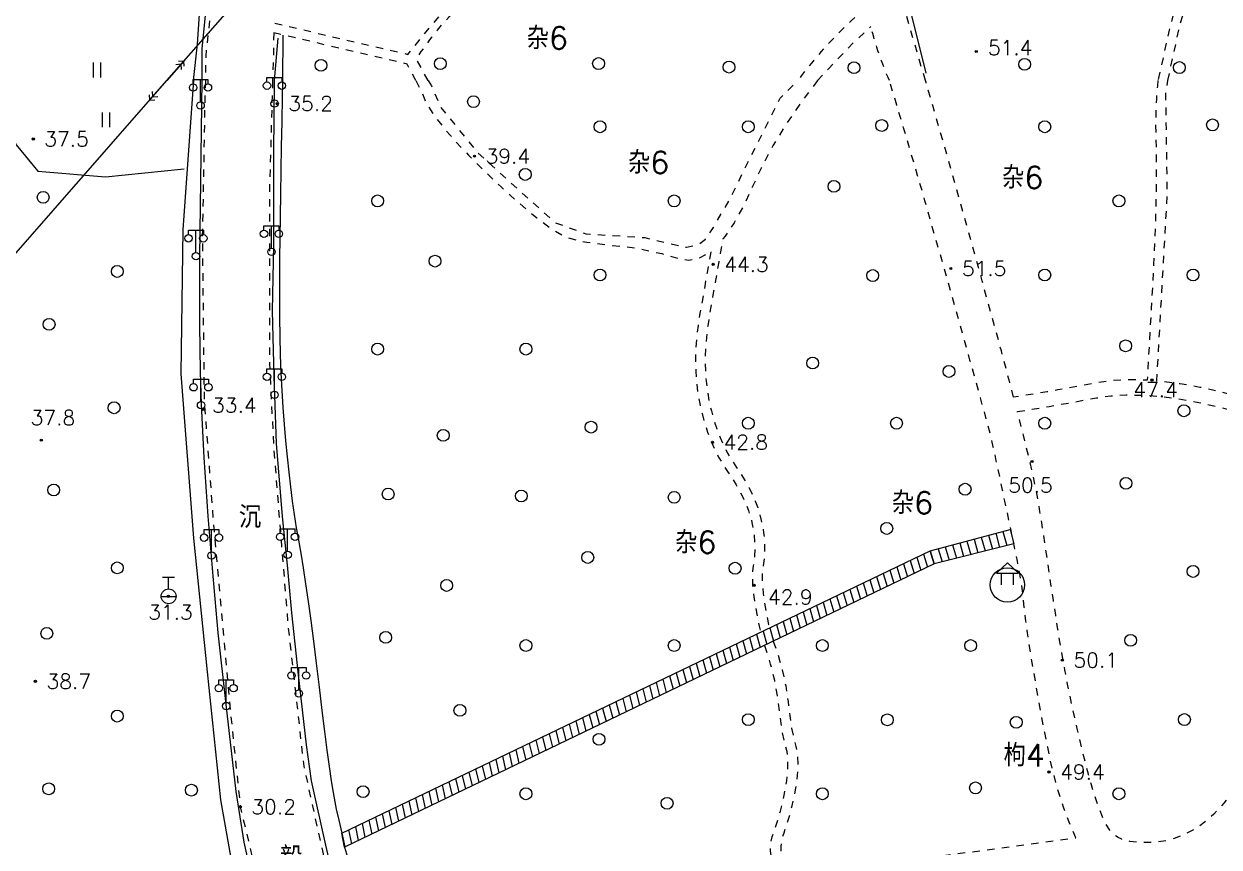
# Model space of a CAD drawing. Extents: x 115374 to 116875, y 149866 to 152432.
# Drawn here: x 115783 to 115944.2, y 151396.6 to 151507.7 of the extents above; entities that cross this region are included whole.
import ezdxf
from ezdxf.enums import TextEntityAlignment as Align

# ---------------------------------------------------------------- set-up
doc = ezdxf.new("R2010")
doc.units = 0
doc.header["$MEASUREMENT"] = 0
doc.header["$PDMODE"] = 32
doc.header["$PDSIZE"] = 0.3
doc.linetypes.add('X6', pattern=[2, 1, -1])
doc.layers.get('0').update_dxf_attribs({"linetype": 'CONTINUOUS'})
for name, color, linetype in [('BOUND', 7, 'CONTINUOUS'), ('DLDW', 14, 'CONTINUOUS'), ('DLSS', 5, 'CONTINUOUS'), ('GCD', 1, 'CONTINUOUS'), ('GXYZ', 2, 'CONTINUOUS'), ('YZH', 2, 'CONTINUOUS'), ('ZBTZ', 5, 'CONTINUOUS')]:
    doc.layers.add(name, color=color, linetype=linetype)
doc.styles.add('HZ', font='rs.shx', dxfattribs={"bigfont": 'hztxt.shx'})
doc.linetypes.add('X4', pattern='A,0,-1e-09,[149,symbolx.shx,S=0.15,R=0,X=0,Y=0],-1.6', length=1.6)
doc.linetypes.add('X49', pattern='A,0,[5,symbolt.shx,S=1,R=0,X=0,Y=0],-10', length=10)

# ---------------------------------------------------------------- blocks, each defined once
blk = doc.blocks.new('Ggjt')
for p, q in [((3.5, 0), (0, 0)), ((2.92, 0), (2.42, 0.5)), ((2.42, -0.5), (2.92, 0)), ((3.5, 0), (3, 0.5)), ((3, -0.5), (3.5, 0))]:
    blk.add_line(p, q)
blk = doc.blocks.new('GC122')
blk.add_circle((0, 0), 0.8)
blk = doc.blocks.new('GC121')
for p, q in [((-0.5, -0.64), (-0.5, 1.36)), ((-0.5, -0.64), (-0.5, 0.86)), ((0.5, -0.64), (0.5, 1.36))]:
    blk.add_line(p, q)
blk = doc.blocks.new('GC097')
for p, q in [((-1, 2.92), (-1, 3.52)), ((-1, 3.52), (1, 3.52)), ((0, 0.52), (0, 3.52)), ((1, 3.52), (1, 2.92))]:
    blk.add_line(p, q)
for centre in [(-1, 2.42), (1, 2.42), (0.01, 0)]:
    blk.add_circle(centre, 0.5)
blk = doc.blocks.new('GC100')
for p, q in [((0.01, 3), (-1.49, 1.6)), ((1.51, 1.6), (0.01, 3)), ((-1.49, 1.6), (1.51, 1.6)), ((-0.79, 0), (-0.79, 1.6)), ((0.81, 0), (0.81, 1.6))]:
    blk.add_line(p, q)
blk = doc.blocks.new('GC133')
for p, q in [((-0.81, 2.59), (0.79, 2.59)), ((-0.01, 0.99), (-0.01, 2.59)), ((-1.01, -0.01), (0.99, -0.01))]:
    blk.add_line(p, q)
blk.add_circle((-0.01, -0.01), 1)

msp = doc.modelspace()

# ---------------------------------------------------------------- linework, layer by layer
at = {"layer": 'BOUND', "linetype": 'Continuous', "elevation": 23, "flags": 128}
for points in [[(115905.25, 151436.54), (115916.06, 151439.43), (115916.57, 151437.51), (115905.8, 151434.78)], [(115825.89, 151398.44), (115905.25, 151436.54), (115905.8, 151434.78), (115826.28, 151396.58)]]:
    msp.add_lwpolyline(points, close=True, dxfattribs=at)
at = {"layer": 'DLDW', "linetype": 'Continuous'}
msp.add_circle((115915.69, 151431.95, 43.48), 2.32, dxfattribs=at)
at = {"layer": 'DLSS', "linetype": 'X6', "flags": 128}
for points, elevation in [([(115788.27, 151573.71), (115808.64, 151573.77, -0.3398), (115811.46, 151571.69), (115811.3, 151554.8, -0.076825), (115811.12, 151536.72, -0.003561), (115807.6, 151504.1, 0.011902), (115807.49, 151500, 2.708973)], 38.16), ([(115837.55, 151500), (115835.96, 151502.91, -0.058314), (115842.05, 151510.33, 0.121265), (115861.21, 151540.89), (115890.46, 151550.9, 0.080368), (115894, 151518.7, 0.001395), (115896.56, 151509.77, 0.058346), (115887.4, 151500, 0.540975)], 44.33), ([(115899.78, 151500, -0.044469), (115897.28, 151507.28, -0.080368)], 51.41), ([(115816.74, 151506.44, 0.032815), (115816.7, 151504.7, -0.000658), (115816.56, 151500)], 38.23)]:
    msp.add_lwpolyline(points, format="xyb", dxfattribs=dict(at, elevation=elevation))
for points, elevation in [([(115816.86, 151507.75), (115820.56, 151506.88), (115834.8, 151503.54), (115836.34, 151505.41), (115837.88, 151507.29), (115839.31, 151509.02), (115840.53, 151510.52), (115841.42, 151511.53), (115841.99, 151512.2), (115842.98, 151513.1), (115844.03, 151514.21), (115845.81, 151516.2), (115847.19, 151517.86), (115848.25, 151519.2), (115849.48, 151520.84), (115850.73, 151522.62), (115851.86, 151524.31), (115853.11, 151526.33), (115854.11, 151528.06), (115854.95, 151529.59), (115855.95, 151531.54), (115856.68, 151533.07), (115857.61, 151535.14), (115858.13, 151536.4), (115858.98, 151538.6), (115859.64, 151540.47), (115860.18, 151542.12), (115860.47, 151543.45), (115860.51, 151544.45), (115860.22, 151545.76), (115859.78, 151547.79), (115859.29, 151550.04), (115859.18, 151550.69), (115859.05, 151552.21), (115859.1, 151553.64), (115859.19, 151554.3), (115859.58, 151555.96), (115860.25, 151557.8), (115861.04, 151559.9), (115861.66, 151561.53), (115862.42, 151563.49), (115863.11, 151565.26), (115863.96, 151567.39), (115864.68, 151569.18), (115865.41, 151570.95), (115865.95, 151572.27)], 42.11), ([(115937.33, 151500), (115938.94, 151507.42), (115941.66, 151516.55), (115945.16, 151525.85), (115948.5, 151530.77), (115951.79, 151534.43), (115956.24, 151539.88), (115960.74, 151541.08), (115966.17, 151540.65), (115972.09, 151539.93)], 41.82), ([(115835.9, 151500), (115834.7, 151502.23), (115816.74, 151506.44)], 44.33)]:
    msp.add_lwpolyline(points, dxfattribs=dict(at, elevation=elevation))
for points in [[(115904.64, 151500), (115901.6, 151510.33), (115897.96, 151525.18), (115895.68, 151538.44), (115895.43, 151548.25), (115895.55, 151550.62), (115898.21, 151549.4), (115901.45, 151546.91), (115903.13, 151545.09), (115905.82, 151542.93), (115910.99, 151539.83), (115913.42, 151538.75), (115917.63, 151537.32), (115920.37, 151536.77), (115922.53, 151536.45), (115923.98, 151535.69), (115924.65, 151534.84), (115926.41, 151533.48), (115928.53, 151532.21), (115930.42, 151531.4), (115935.75, 151529.05), (115943.52, 151525.41), (115941.44, 151519.93), (115939.98, 151515.58), (115938.57, 151510.84), (115937.51, 151506.82), (115936, 151500)], [(115890.08, 151500), (115891.59, 151501.65), (115894.93, 151505.11), (115897.28, 151507.28)], [(115807.49, 151500), (115807.4, 151496.6), (115807.08, 151478.96), (115807.32, 151457.01), (115808.57, 151440.26), (115810.86, 151414.9), (115812.2, 151402), (115816.04, 151385.84), (115827.97, 151356.04), (115834.95, 151343.2), (115842.82, 151331.24), (115855.4, 151314.3), (115866.13, 151302.32), (115874.78, 151293.48)], [(115816.56, 151500), (115816.12, 151484.53), (115816.13, 151461.82), (115816.72, 151450.18), (115818.65, 151426.35), (115820.76, 151407.48), (115823.36, 151395.68), (115825.62, 151386), (115826, 151385.08), (115829.73, 151377.17), (115836.22, 151360.57), (115838.86, 151355.47), (115841.56, 151350.68), (115844.89, 151345.07), (115851.56, 151334.5), (115854.98, 151329.6), (115855.53, 151328.91), (115860.18, 151331.28), (115867.91, 151335.24), (115869.99, 151337.33), (115875.85, 151344.9), (115878.99, 151349.53), (115885.17, 151355.24), (115892.79, 151363.85), (115893.91, 151366.86), (115894.64, 151369.46), (115893.58, 151370.52), (115891.4, 151373.01), (115890.16, 151374.49), (115889.8, 151375.07), (115889.2, 151376.42), (115888.97, 151377.18), (115888.63, 151378.9), (115888.43, 151380.82), (115888.3, 151381.78), (115888.15, 151382.74), (115887.97, 151383.69), (115887.25, 151386.48), (115886.64, 151388.29), (115886.01, 151389.97), (115885.07, 151392.22), (115884.43, 151393.54), (115884.15, 151394.16), (115883.8, 151395.42), (115883.73, 151396.05), (115883.81, 151397.32), (115883.95, 151397.97), (115884.42, 151399.27), (115885.08, 151401.42), (115885.63, 151403.81), (115885.93, 151405.5), (115886.08, 151407.03), (115886.04, 151408.94), (115885.96, 151409.48), (115885.55, 151411.02), (115885.29, 151412.37), (115884.93, 151414.93), (115884.68, 151416.96), (115884.3, 151419.07), (115883.75, 151421.24), (115883.42, 151422.34), (115882.92, 151423.79)], [(115835.9, 151500), (115836.6, 151498.59), (115837.1, 151497.41), (115837.28, 151497.02), (115837.84, 151496.05), (115838.7, 151494.85), (115839.84, 151493.42), (115840.52, 151492.62), (115841.27, 151491.76), (115842.1, 151490.86), (115843.01, 151489.92), (115843.99, 151488.92), (115845.04, 151487.89), (115846.17, 151486.8), (115847.38, 151485.67), (115848.67, 151484.5), (115849.94, 151483.37), (115851.12, 151482.35), (115852.21, 151481.47), (115854.11, 151480.06), (115855.63, 151479.15), (115856.25, 151478.88), (115857.5, 151478.5), (115858.96, 151478.19), (115861.56, 151477.86), (115865.65, 151477.41), (115869.05, 151476.66), (115870.24, 151476.33), (115871.46, 151475.96), (115872.69, 151475.76), (115873.92, 151475.97), (115875.15, 151476.58), (115875.7, 151477.03), (115875.49, 151475.85), (115875.35, 151475.03), (115875.18, 151474.06), (115874.98, 151472.93), (115874.75, 151471.65), (115874.49, 151470.21), (115874.21, 151468.62), (115873.95, 151466.97), (115873.77, 151465.36), (115873.65, 151463.78), (115873.61, 151462.24), (115873.65, 151460.74), (115873.75, 151459.27), (115873.93, 151457.84), (115874.18, 151456.44), (115874.49, 151455.09), (115874.85, 151453.8), (115875.25, 151452.57), (115875.7, 151451.39), (115876.19, 151450.27), (115876.72, 151449.21), (115877.3, 151448.2), (115877.93, 151447.25), (115878.55, 151446.34), (115879.1, 151445.44), (115879.6, 151444.56), (115880.05, 151443.69), (115880.43, 151442.84), (115880.75, 151442), (115881.02, 151441.18), (115881.22, 151440.38), (115881.38, 151439.58), (115881.5, 151438.81), (115881.62, 151437.31), (115881.59, 151435.88), (115881.4, 151434.52), (115881.3, 151433.78), (115881.27, 151432.9), (115881.32, 151431.88), (115881.43, 151430.72), (115881.62, 151429.42), (115881.88, 151427.98), (115882.2, 151426.39), (115882.39, 151425.57)], [(115837.55, 151500), (115837.98, 151499.31), (115839.26, 151496.35), (115844.31, 151490.2), (115854.64, 151480.85), (115858.81, 151479.33), (115866.76, 151478.82), (115869.89, 151478.08), (115872.41, 151477.51), (115874.02, 151477.88), (115874.95, 151478.6), (115876.04, 151480.2), (115878.1, 151483.77), (115885.05, 151497.65), (115887.4, 151500)], [(115890.08, 151500), (115889.83, 151499.7), (115887.72, 151496.89), (115885.81, 151494.08), (115884.1, 151491.27), (115882.59, 151488.46), (115881.27, 151485.64), (115880.05, 151483.03), (115878.83, 151480.81), (115877.61, 151479), (115877.31, 151478.66), (115877.14, 151477.72), (115876.96, 151476.68), (115876.76, 151475.55), (115876.54, 151474.33), (115876.31, 151473.01), (115876.06, 151471.61), (115875.8, 151470.11), (115875.51, 151468.52), (115875.26, 151466.9), (115875.08, 151465.33), (115874.96, 151463.79), (115874.92, 151462.29), (115874.95, 151460.84), (115875.05, 151459.43), (115875.21, 151458.05), (115875.45, 151456.72), (115875.75, 151455.43), (115876.1, 151454.19), (115876.49, 151453), (115876.93, 151451.86), (115877.41, 151450.77), (115877.94, 151449.72), (115878.52, 151448.73), (115879.14, 151447.79), (115879.76, 151446.87), (115880.32, 151445.96), (115880.83, 151445.06), (115881.27, 151444.16), (115881.67, 151443.27), (115882, 151442.39), (115882.27, 151441.52), (115882.49, 151440.65), (115882.67, 151439.8), (115882.8, 151438.97), (115882.89, 151438.17), (115882.93, 151437.39), (115882.91, 151435.91), (115882.73, 151434.54), (115882.63, 151433.81), (115882.6, 151432.94), (115882.64, 151431.95), (115882.75, 151430.82), (115882.92, 151429.55), (115883.17, 151428.16), (115883.48, 151426.63), (115883.6, 151426.14)], [(115884.1, 151424.35), (115884.27, 151423.88), (115884.66, 151422.74), (115885, 151421.6), (115885.31, 151420.49), (115885.57, 151419.39), (115885.78, 151418.31), (115885.96, 151417.25), (115886.09, 151416.21), (115886.21, 151415.21), (115886.33, 151414.27), (115886.45, 151413.41), (115886.58, 151412.62), (115886.85, 151411.24), (115887.14, 151410.14), (115887.27, 151409.63), (115887.36, 151409.07), (115887.43, 151407.77), (115887.4, 151407.04), (115887.34, 151406.26), (115887.23, 151405.42), (115887.09, 151404.53), (115886.92, 151403.63), (115886.74, 151402.77), (115886.56, 151401.95), (115886.37, 151401.17), (115885.95, 151399.74), (115885.51, 151398.47), (115885.31, 151397.88), (115885.18, 151397.29), (115885.11, 151396.71), (115885.11, 151396.12), (115885.17, 151395.54), (115885.3, 151394.97), (115885.49, 151394.39), (115886.04, 151393.23), (115886.58, 151392.04), (115892.14, 151393.43), (115924.92, 151397.82), (115924.47, 151398.88), (115924.04, 151399.92), (115923.64, 151400.94), (115923.27, 151401.94), (115922.92, 151402.94), (115922.59, 151404.01), (115922.23, 151405.25), (115921.87, 151406.68), (115921.5, 151408.28), (115921.12, 151410.06), (115920.72, 151412.02), (115920.31, 151414.15), (115919.9, 151416.46), (115919.5, 151418.76), (115919.14, 151420.84), (115918.83, 151422.71), (115918.57, 151424.37), (115918.35, 151425.82), (115918.18, 151427.06), (115918.05, 151428.08), (115917.97, 151428.9), (115917.82, 151430.36), (115917.73, 151431.11), (115917.62, 151431.89), (115917.49, 151432.68), (115917.35, 151433.49), (115917.2, 151434.32), (115917.03, 151435.17), (115916.85, 151436.07), (115916.64, 151437.05), (115916.42, 151438.12), (115916.18, 151439.28), (115915.92, 151440.52), (115915.64, 151441.85), (115915.34, 151443.26), (115915.03, 151444.75), (115914.72, 151446.22), (115914.44, 151447.54), (115914.19, 151448.7), (115913.97, 151449.72), (115913.78, 151450.58), (115913.49, 151451.87), (115912.97, 151453.85), (115912.58, 151455.3), (115912.05, 151457.18), (115911.41, 151459.51), (115910.64, 151462.28), (115909.74, 151465.49), (115908.72, 151469.15), (115907.64, 151472.97), (115906.59, 151476.68), (115905.56, 151480.29), (115904.56, 151483.79), (115903.58, 151487.18), (115902.62, 151490.46), (115901.68, 151493.63), (115900.76, 151496.7), (115899.89, 151499.6), (115899.78, 151500)], [(115916.52, 151457.27), (115916, 151459.28), (115914.87, 151463.52), (115913.59, 151468.2), (115912.28, 151472.99), (115911.02, 151477.53), (115909.82, 151481.84), (115908.68, 151485.9), (115907.6, 151489.72), (115906.58, 151493.29), (115905.62, 151496.63), (115904.72, 151499.73), (115904.64, 151500)], [(115936, 151500), (115935.93, 151499.3), (115935.78, 151497.54), (115935.7, 151495.75), (115935.68, 151493.94), (115935.71, 151492.11), (115935.76, 151490.19), (115935.77, 151488.1), (115935.76, 151485.86), (115935.72, 151483.45), (115935.65, 151480.88), (115935.54, 151478.15), (115935.41, 151475.25), (115935.25, 151472.2), (115935.09, 151469.25), (115934.94, 151466.68), (115934.82, 151464.49), (115934.72, 151462.67), (115934.64, 151461.23), (115934.58, 151460.17), (115934.54, 151459.59), (115931.7, 151459.62), (115929.58, 151459.49), (115927.59, 151459.21), (115925.75, 151458.86), (115924.05, 151458.55), (115922.48, 151458.27), (115921.06, 151458.01), (115916.52, 151457.27)], [(116000, 151460.81), (115999.49, 151460.42), (115997.73, 151459.19), (115996.29, 151458.37), (115995.17, 151457.95), (115990.03, 151456.8), (115988.35, 151456.43), (115986.5, 151456.02), (115984.49, 151455.58), (115982.32, 151455.1), (115980.1, 151454.65), (115977.95, 151454.26), (115975.87, 151453.94), (115973.86, 151453.7), (115971.92, 151453.52), (115970.04, 151453.42), (115968.24, 151453.38), (115966.5, 151453.42), (115964.71, 151453.55), (115962.75, 151453.77), (115960.62, 151454.09), (115958.33, 151454.51), (115955.86, 151455.03), (115953.23, 151455.65), (115950.43, 151456.37), (115947.46, 151457.18), (115944.48, 151457.97), (115941.64, 151458.61), (115938.94, 151459.09), (115936.38, 151459.42), (115935.84, 151459.46), (115935.85, 151459.58), (115937.26, 151484.73), (115937.06, 151498.34), (115937.33, 151500)], [(115917.03, 151455.33), (115921.32, 151456.03), (115922.72, 151456.28), (115924.25, 151456.55), (115925.91, 151456.86), (115927.71, 151457.19), (115929.64, 151457.47), (115931.72, 151457.59), (115933.95, 151457.56), (115936.32, 151457.38), (115938.83, 151457.06), (115941.49, 151456.58), (115944.3, 151455.94), (115947.25, 151455.16), (115950.2, 151454.35), (115952.99, 151453.64), (115955.62, 151453.03), (115958.1, 151452.51), (115958.75, 151452.4), (115958.57, 151451.76), (115958.23, 151450.72), (115957.86, 151449.77), (115957.47, 151448.92), (115957.06, 151448.16), (115956.63, 151447.5), (115956.17, 151446.93), (115955.22, 151445.98), (115954.77, 151445.43), (115954.35, 151444.79), (115953.95, 151444.07), (115953.59, 151443.27), (115953.25, 151442.38), (115952.95, 151441.4), (115952.67, 151440.35), (115952.43, 151439.27), (115952.27, 151438.26), (115952.17, 151437.29), (115952.14, 151436.38), (115952.18, 151435.53), (115952.29, 151434.72), (115952.46, 151433.98), (115952.7, 151433.28), (115953.31, 151431.94), (115954.04, 151430.57), (115954.89, 151429.17), (115955.86, 151427.75), (115956.41, 151427), (115957.03, 151426.2), (115957.71, 151425.34), (115958.46, 151424.42), (115959.28, 151423.44), (115960.16, 151422.4), (115961.11, 151421.3), (115962.23, 151420.03), (115961.16, 151419.21), (115960.02, 151418.3), (115958.83, 151417.33), (115957.6, 151416.29), (115956.4, 151415.26), (115955.3, 151414.3), (115954.31, 151413.41), (115953.42, 151412.59), (115951.94, 151411.19), (115950.88, 151410.07), (115949.95, 151408.99), (115948.88, 151407.66), (115948.29, 151406.9), (115947.66, 151406.09), (115947, 151405.21), (115946.29, 151404.27), (115945.58, 151403.34), (115944.89, 151402.49), (115943.54, 151401.03), (115942.25, 151399.87), (115941.63, 151399.41), (115940.43, 151398.71), (115939.28, 151398.15), (115938.17, 151397.73), (115937.1, 151397.43), (115936.07, 151397.26), (115935.02, 151397.18), (115933.92, 151397.18), (115932.21, 151397.33), (115931.65, 151397.45), (115931.12, 151397.62), (115930.64, 151397.86), (115930.19, 151398.17), (115929.79, 151398.54), (115929.42, 151398.97), (115929.09, 151399.47), (115928.53, 151400.64), (115928.01, 151401.96), (115927.5, 151403.41), (115927.25, 151404.18), (115927.01, 151404.99), (115926.77, 151405.84), (115926.52, 151406.74), (115926.27, 151407.73), (115926, 151408.81), (115925.71, 151409.98), (115925.41, 151411.24), (115925.1, 151412.58), (115924.78, 151414.02), (115924.44, 151415.54), (115924.1, 151417.13), (115923.77, 151418.78), (115923.44, 151420.49), (115923.12, 151422.25), (115922.81, 151424.06), (115922.5, 151425.93), (115922.2, 151427.86), (115921.9, 151429.84), (115921.61, 151431.8), (115921.33, 151433.69), (115921.06, 151435.48), (115920.8, 151437.2), (115920.55, 151438.83), (115920.31, 151440.38), (115920.07, 151441.84), (115919.85, 151443.22), (115919.56, 151444.78), (115919.13, 151446.79), (115918.56, 151449.24), (115917.85, 151452.14), (115917.03, 151455.33)]]:
    msp.add_lwpolyline(points, dxfattribs=at)
at = {"layer": 'GCD', "linetype": 'Continuous'}
for p in [(115911.48, 151503.93, 51.44), (115817.19, 151496.9, 35.16), (115784.27, 151492.12, 37.46), (115843.8, 151489.8, 39.36), (115876, 151475.2, 44.33), (115908.06, 151474.64, 51.53), (115935.2, 151459.6, 47.37), (115807.19, 151455.63, 33.38), (115785.36, 151451.48, 37.76), (115875.9, 151451.2, 42.79), (115919, 151448.6, 50.53), (115881.5, 151431.9, 42.93), (115802.5, 151430.4, 31.32), (115923.1, 151421.8, 50.08), (115784.56, 151418.93, 38.68), (115921.3, 151406.7, 49.42), (115812.2, 151402, 30.23)]:
    msp.add_point(p, dxfattribs=at)
at = {"layer": 'GXYZ', "linetype": 'Continuous'}
for p, q in [((115802.28, 151500), (115948.93, 151667.48)), ((115745.63, 151435.29), (115802.28, 151500))]:
    msp.add_line(p, q, dxfattribs=at)
at = {"layer": 'YZH', "linetype": 'Continuous'}
for p, q in [((115910.22, 151437.87, 23), (115910.75, 151436.03, 23)), ((115910.22, 151437.87, 23), (115910.75, 151436.03, 23)), ((115910.22, 151437.87, 23), (115910.75, 151436.03, 23)), ((115910.22, 151437.87, 23), (115910.75, 151436.03, 23)), ((115911.19, 151438.13, 23), (115911.72, 151436.28, 23)), ((115911.19, 151438.13, 23), (115911.72, 151436.28, 23)), ((115911.19, 151438.13, 23), (115911.72, 151436.28, 23)), ((115911.19, 151438.13, 23), (115911.72, 151436.28, 23)), ((115912.17, 151438.39, 23), (115912.69, 151436.53, 23)), ((115912.17, 151438.39, 23), (115912.69, 151436.53, 23)), ((115912.17, 151438.39, 23), (115912.69, 151436.53, 23)), ((115912.17, 151438.39, 23), (115912.69, 151436.53, 23)), ((115913.14, 151438.65, 23), (115913.66, 151436.77, 23)), ((115913.14, 151438.65, 23), (115913.66, 151436.77, 23)), ((115913.14, 151438.65, 23), (115913.66, 151436.77, 23)), ((115913.14, 151438.65, 23), (115913.66, 151436.77, 23)), ((115914.11, 151438.91, 23), (115914.63, 151437.02, 23)), ((115914.11, 151438.91, 23), (115914.63, 151437.02, 23)), ((115914.11, 151438.91, 23), (115914.63, 151437.02, 23)), ((115914.11, 151438.91, 23), (115914.63, 151437.02, 23)), ((115915.08, 151439.17, 23), (115915.6, 151437.26, 23)), ((115915.08, 151439.17, 23), (115915.6, 151437.26, 23)), ((115915.08, 151439.17, 23), (115915.6, 151437.26, 23)), ((115915.08, 151439.17, 23), (115915.6, 151437.26, 23)), ((115904.35, 151436.11, 23), (115904.9, 151434.34, 23)), ((115904.35, 151436.11, 23), (115904.9, 151434.34, 23)), ((115904.35, 151436.11, 23), (115904.9, 151434.34, 23)), ((115904.35, 151436.11, 23), (115904.9, 151434.34, 23)), ((115906.33, 151436.83, 23), (115906.88, 151435.05, 23)), ((115906.33, 151436.83, 23), (115906.88, 151435.05, 23)), ((115906.33, 151436.83, 23), (115906.88, 151435.05, 23)), ((115906.33, 151436.83, 23), (115906.88, 151435.05, 23)), ((115907.3, 151437.09, 23), (115907.84, 151435.3, 23)), ((115907.3, 151437.09, 23), (115907.84, 151435.3, 23)), ((115907.3, 151437.09, 23), (115907.84, 151435.3, 23)), ((115907.3, 151437.09, 23), (115907.84, 151435.3, 23)), ((115908.27, 151437.35, 23), (115908.81, 151435.54, 23)), ((115908.27, 151437.35, 23), (115908.81, 151435.54, 23)), ((115908.27, 151437.35, 23), (115908.81, 151435.54, 23)), ((115908.27, 151437.35, 23), (115908.81, 151435.54, 23)), ((115909.25, 151437.61, 23), (115909.78, 151435.79, 23)), ((115909.25, 151437.61, 23), (115909.78, 151435.79, 23)), ((115909.25, 151437.61, 23), (115909.78, 151435.79, 23)), ((115909.25, 151437.61, 23), (115909.78, 151435.79, 23)), ((115901.65, 151434.81, 23), (115902.19, 151433.04, 23)), ((115901.65, 151434.81, 23), (115902.19, 151433.04, 23)), ((115901.65, 151434.81, 23), (115902.19, 151433.04, 23)), ((115901.65, 151434.81, 23), (115902.19, 151433.04, 23)), ((115902.55, 151435.24, 23), (115903.09, 151433.48, 23)), ((115902.55, 151435.24, 23), (115903.09, 151433.48, 23)), ((115902.55, 151435.24, 23), (115903.09, 151433.48, 23)), ((115902.55, 151435.24, 23), (115903.09, 151433.48, 23)), ((115903.45, 151435.68, 23), (115904, 151433.91, 23)), ((115903.45, 151435.68, 23), (115904, 151433.91, 23)), ((115903.45, 151435.68, 23), (115904, 151433.91, 23)), ((115903.45, 151435.68, 23), (115904, 151433.91, 23)), ((115898.04, 151433.08, 23), (115898.58, 151431.31, 23)), ((115898.04, 151433.08, 23), (115898.58, 151431.31, 23)), ((115898.04, 151433.08, 23), (115898.58, 151431.31, 23)), ((115898.04, 151433.08, 23), (115898.58, 151431.31, 23)), ((115898.94, 151433.51, 23), (115899.48, 151431.74, 23)), ((115898.94, 151433.51, 23), (115899.48, 151431.74, 23)), ((115898.94, 151433.51, 23), (115899.48, 151431.74, 23)), ((115898.94, 151433.51, 23), (115899.48, 151431.74, 23)), ((115899.84, 151433.95, 23), (115900.38, 151432.17, 23)), ((115899.84, 151433.95, 23), (115900.38, 151432.17, 23)), ((115899.84, 151433.95, 23), (115900.38, 151432.17, 23)), ((115899.84, 151433.95, 23), (115900.38, 151432.17, 23)), ((115900.75, 151434.38, 23), (115901.29, 151432.61, 23)), ((115900.75, 151434.38, 23), (115901.29, 151432.61, 23)), ((115900.75, 151434.38, 23), (115901.29, 151432.61, 23)), ((115900.75, 151434.38, 23), (115901.29, 151432.61, 23)), ((115894.44, 151431.35, 23), (115894.96, 151429.57, 23)), ((115894.44, 151431.35, 23), (115894.96, 151429.57, 23)), ((115894.44, 151431.35, 23), (115894.96, 151429.57, 23)), ((115894.44, 151431.35, 23), (115894.96, 151429.57, 23)), ((115895.34, 151431.78, 23), (115895.87, 151430.01, 23)), ((115895.34, 151431.78, 23), (115895.87, 151430.01, 23)), ((115895.34, 151431.78, 23), (115895.87, 151430.01, 23)), ((115895.34, 151431.78, 23), (115895.87, 151430.01, 23)), ((115896.24, 151432.21, 23), (115896.77, 151430.44, 23)), ((115896.24, 151432.21, 23), (115896.77, 151430.44, 23)), ((115896.24, 151432.21, 23), (115896.77, 151430.44, 23)), ((115896.24, 151432.21, 23), (115896.77, 151430.44, 23)), ((115897.14, 151432.65, 23), (115897.67, 151430.87, 23)), ((115897.14, 151432.65, 23), (115897.67, 151430.87, 23)), ((115897.14, 151432.65, 23), (115897.67, 151430.87, 23)), ((115897.14, 151432.65, 23), (115897.67, 151430.87, 23)), ((115891.73, 151430.05, 23), (115892.25, 151428.27, 23)), ((115891.73, 151430.05, 23), (115892.25, 151428.27, 23)), ((115891.73, 151430.05, 23), (115892.25, 151428.27, 23)), ((115891.73, 151430.05, 23), (115892.25, 151428.27, 23)), ((115892.63, 151430.48, 23), (115893.16, 151428.7, 23)), ((115892.63, 151430.48, 23), (115893.16, 151428.7, 23)), ((115892.63, 151430.48, 23), (115893.16, 151428.7, 23)), ((115892.63, 151430.48, 23), (115893.16, 151428.7, 23)), ((115893.53, 151430.92, 23), (115894.06, 151429.14, 23)), ((115893.53, 151430.92, 23), (115894.06, 151429.14, 23)), ((115893.53, 151430.92, 23), (115894.06, 151429.14, 23)), ((115893.53, 151430.92, 23), (115894.06, 151429.14, 23)), ((115888.13, 151428.32, 23), (115888.64, 151426.53, 23)), ((115888.13, 151428.32, 23), (115888.64, 151426.53, 23)), ((115888.13, 151428.32, 23), (115888.64, 151426.53, 23)), ((115888.13, 151428.32, 23), (115888.64, 151426.53, 23)), ((115889.03, 151428.75, 23), (115889.54, 151426.97, 23)), ((115889.03, 151428.75, 23), (115889.54, 151426.97, 23)), ((115889.03, 151428.75, 23), (115889.54, 151426.97, 23)), ((115889.03, 151428.75, 23), (115889.54, 151426.97, 23)), ((115889.93, 151429.18, 23), (115890.45, 151427.4, 23)), ((115889.93, 151429.18, 23), (115890.45, 151427.4, 23)), ((115889.93, 151429.18, 23), (115890.45, 151427.4, 23)), ((115889.93, 151429.18, 23), (115890.45, 151427.4, 23)), ((115890.83, 151429.62, 23), (115891.35, 151427.84, 23)), ((115890.83, 151429.62, 23), (115891.35, 151427.84, 23)), ((115890.83, 151429.62, 23), (115891.35, 151427.84, 23)), ((115890.83, 151429.62, 23), (115891.35, 151427.84, 23)), ((115884.52, 151426.59, 23), (115885.03, 151424.8, 23)), ((115884.52, 151426.59, 23), (115885.03, 151424.8, 23)), ((115884.52, 151426.59, 23), (115885.03, 151424.8, 23)), ((115884.52, 151426.59, 23), (115885.03, 151424.8, 23)), ((115885.42, 151427.02, 23), (115885.93, 151425.23, 23)), ((115885.42, 151427.02, 23), (115885.93, 151425.23, 23)), ((115885.42, 151427.02, 23), (115885.93, 151425.23, 23)), ((115885.42, 151427.02, 23), (115885.93, 151425.23, 23)), ((115886.32, 151427.45, 23), (115886.83, 151425.67, 23)), ((115886.32, 151427.45, 23), (115886.83, 151425.67, 23)), ((115886.32, 151427.45, 23), (115886.83, 151425.67, 23)), ((115886.32, 151427.45, 23), (115886.83, 151425.67, 23)), ((115887.22, 151427.89, 23), (115887.74, 151426.1, 23)), ((115887.22, 151427.89, 23), (115887.74, 151426.1, 23)), ((115887.22, 151427.89, 23), (115887.74, 151426.1, 23)), ((115887.22, 151427.89, 23), (115887.74, 151426.1, 23)), ((115880.91, 151424.86, 23), (115881.41, 151423.06, 23)), ((115880.91, 151424.86, 23), (115881.41, 151423.06, 23)), ((115880.91, 151424.86, 23), (115881.41, 151423.06, 23)), ((115880.91, 151424.86, 23), (115881.41, 151423.06, 23)), ((115881.82, 151425.29, 23), (115882.32, 151423.5, 23)), ((115881.82, 151425.29, 23), (115882.32, 151423.5, 23)), ((115881.82, 151425.29, 23), (115882.32, 151423.5, 23)), ((115881.82, 151425.29, 23), (115882.32, 151423.5, 23)), ((115882.72, 151425.72, 23), (115883.22, 151423.93, 23)), ((115882.72, 151425.72, 23), (115883.22, 151423.93, 23)), ((115882.72, 151425.72, 23), (115883.22, 151423.93, 23)), ((115882.72, 151425.72, 23), (115883.22, 151423.93, 23)), ((115883.62, 151426.15, 23), (115884.12, 151424.36, 23)), ((115883.62, 151426.15, 23), (115884.12, 151424.36, 23)), ((115883.62, 151426.15, 23), (115884.12, 151424.36, 23)), ((115883.62, 151426.15, 23), (115884.12, 151424.36, 23)), ((115878.21, 151423.56, 23), (115878.7, 151421.76, 23)), ((115878.21, 151423.56, 23), (115878.7, 151421.76, 23)), ((115878.21, 151423.56, 23), (115878.7, 151421.76, 23)), ((115878.21, 151423.56, 23), (115878.7, 151421.76, 23)), ((115879.11, 151423.99, 23), (115879.61, 151422.19, 23)), ((115879.11, 151423.99, 23), (115879.61, 151422.19, 23)), ((115879.11, 151423.99, 23), (115879.61, 151422.19, 23)), ((115879.11, 151423.99, 23), (115879.61, 151422.19, 23)), ((115880.01, 151424.42, 23), (115880.51, 151422.63, 23)), ((115880.01, 151424.42, 23), (115880.51, 151422.63, 23)), ((115880.01, 151424.42, 23), (115880.51, 151422.63, 23)), ((115880.01, 151424.42, 23), (115880.51, 151422.63, 23)), ((115874.6, 151421.83, 23), (115875.09, 151420.03, 23)), ((115874.6, 151421.83, 23), (115875.09, 151420.03, 23)), ((115874.6, 151421.83, 23), (115875.09, 151420.03, 23)), ((115874.6, 151421.83, 23), (115875.09, 151420.03, 23)), ((115875.5, 151422.26, 23), (115875.99, 151420.46, 23)), ((115875.5, 151422.26, 23), (115875.99, 151420.46, 23)), ((115875.5, 151422.26, 23), (115875.99, 151420.46, 23)), ((115875.5, 151422.26, 23), (115875.99, 151420.46, 23)), ((115876.41, 151422.69, 23), (115876.9, 151420.89, 23)), ((115876.41, 151422.69, 23), (115876.9, 151420.89, 23)), ((115876.41, 151422.69, 23), (115876.9, 151420.89, 23)), ((115876.41, 151422.69, 23), (115876.9, 151420.89, 23)), ((115877.31, 151423.13, 23), (115877.8, 151421.33, 23)), ((115877.31, 151423.13, 23), (115877.8, 151421.33, 23)), ((115877.31, 151423.13, 23), (115877.8, 151421.33, 23)), ((115877.31, 151423.13, 23), (115877.8, 151421.33, 23)), ((115871, 151420.1, 23), (115871.48, 151418.29, 23)), ((115871, 151420.1, 23), (115871.48, 151418.29, 23)), ((115871, 151420.1, 23), (115871.48, 151418.29, 23)), ((115871, 151420.1, 23), (115871.48, 151418.29, 23)), ((115871.9, 151420.53, 23), (115872.38, 151418.72, 23)), ((115871.9, 151420.53, 23), (115872.38, 151418.72, 23)), ((115871.9, 151420.53, 23), (115872.38, 151418.72, 23)), ((115871.9, 151420.53, 23), (115872.38, 151418.72, 23)), ((115872.8, 151420.96, 23), (115873.28, 151419.16, 23)), ((115872.8, 151420.96, 23), (115873.28, 151419.16, 23)), ((115872.8, 151420.96, 23), (115873.28, 151419.16, 23)), ((115872.8, 151420.96, 23), (115873.28, 151419.16, 23)), ((115873.7, 151421.39, 23), (115874.19, 151419.59, 23)), ((115873.7, 151421.39, 23), (115874.19, 151419.59, 23)), ((115873.7, 151421.39, 23), (115874.19, 151419.59, 23)), ((115873.7, 151421.39, 23), (115874.19, 151419.59, 23)), ((115867.39, 151418.36, 23), (115867.87, 151416.55, 23)), ((115867.39, 151418.36, 23), (115867.87, 151416.55, 23)), ((115867.39, 151418.36, 23), (115867.87, 151416.55, 23)), ((115867.39, 151418.36, 23), (115867.87, 151416.55, 23)), ((115868.29, 151418.8, 23), (115868.77, 151416.99, 23)), ((115868.29, 151418.8, 23), (115868.77, 151416.99, 23)), ((115868.29, 151418.8, 23), (115868.77, 151416.99, 23)), ((115868.29, 151418.8, 23), (115868.77, 151416.99, 23)), ((115869.19, 151419.23, 23), (115869.67, 151417.42, 23)), ((115869.19, 151419.23, 23), (115869.67, 151417.42, 23)), ((115869.19, 151419.23, 23), (115869.67, 151417.42, 23)), ((115869.19, 151419.23, 23), (115869.67, 151417.42, 23)), ((115870.1, 151419.66, 23), (115870.58, 151417.86, 23)), ((115870.1, 151419.66, 23), (115870.58, 151417.86, 23)), ((115870.1, 151419.66, 23), (115870.58, 151417.86, 23)), ((115870.1, 151419.66, 23), (115870.58, 151417.86, 23)), ((115864.69, 151417.07, 23), (115865.16, 151415.25, 23)), ((115864.69, 151417.07, 23), (115865.16, 151415.25, 23)), ((115864.69, 151417.07, 23), (115865.16, 151415.25, 23)), ((115864.69, 151417.07, 23), (115865.16, 151415.25, 23)), ((115865.59, 151417.5, 23), (115866.06, 151415.69, 23)), ((115865.59, 151417.5, 23), (115866.06, 151415.69, 23)), ((115865.59, 151417.5, 23), (115866.06, 151415.69, 23)), ((115865.59, 151417.5, 23), (115866.06, 151415.69, 23)), ((115866.49, 151417.93, 23), (115866.96, 151416.12, 23)), ((115866.49, 151417.93, 23), (115866.96, 151416.12, 23)), ((115866.49, 151417.93, 23), (115866.96, 151416.12, 23)), ((115866.49, 151417.93, 23), (115866.96, 151416.12, 23)), ((115861.08, 151415.33, 23), (115861.54, 151413.52, 23)), ((115861.08, 151415.33, 23), (115861.54, 151413.52, 23)), ((115861.08, 151415.33, 23), (115861.54, 151413.52, 23)), ((115861.08, 151415.33, 23), (115861.54, 151413.52, 23)), ((115861.98, 151415.77, 23), (115862.45, 151413.95, 23)), ((115861.98, 151415.77, 23), (115862.45, 151413.95, 23)), ((115861.98, 151415.77, 23), (115862.45, 151413.95, 23)), ((115861.98, 151415.77, 23), (115862.45, 151413.95, 23)), ((115862.88, 151416.2, 23), (115863.35, 151414.38, 23)), ((115862.88, 151416.2, 23), (115863.35, 151414.38, 23)), ((115862.88, 151416.2, 23), (115863.35, 151414.38, 23)), ((115862.88, 151416.2, 23), (115863.35, 151414.38, 23)), ((115863.79, 151416.63, 23), (115864.25, 151414.82, 23)), ((115863.79, 151416.63, 23), (115864.25, 151414.82, 23)), ((115863.79, 151416.63, 23), (115864.25, 151414.82, 23)), ((115863.79, 151416.63, 23), (115864.25, 151414.82, 23)), ((115857.48, 151413.6, 23), (115857.93, 151411.78, 23)), ((115857.48, 151413.6, 23), (115857.93, 151411.78, 23)), ((115857.48, 151413.6, 23), (115857.93, 151411.78, 23)), ((115857.48, 151413.6, 23), (115857.93, 151411.78, 23)), ((115858.38, 151414.04, 23), (115858.83, 151412.22, 23)), ((115858.38, 151414.04, 23), (115858.83, 151412.22, 23)), ((115858.38, 151414.04, 23), (115858.83, 151412.22, 23)), ((115858.38, 151414.04, 23), (115858.83, 151412.22, 23)), ((115859.28, 151414.47, 23), (115859.74, 151412.65, 23)), ((115859.28, 151414.47, 23), (115859.74, 151412.65, 23)), ((115859.28, 151414.47, 23), (115859.74, 151412.65, 23)), ((115859.28, 151414.47, 23), (115859.74, 151412.65, 23)), ((115860.18, 151414.9, 23), (115860.64, 151413.08, 23)), ((115860.18, 151414.9, 23), (115860.64, 151413.08, 23)), ((115860.18, 151414.9, 23), (115860.64, 151413.08, 23)), ((115860.18, 151414.9, 23), (115860.64, 151413.08, 23)), ((115854.77, 151412.3, 23), (115855.22, 151410.48, 23)), ((115854.77, 151412.3, 23), (115855.22, 151410.48, 23)), ((115854.77, 151412.3, 23), (115855.22, 151410.48, 23)), ((115854.77, 151412.3, 23), (115855.22, 151410.48, 23)), ((115855.67, 151412.74, 23), (115856.12, 151410.91, 23)), ((115855.67, 151412.74, 23), (115856.12, 151410.91, 23)), ((115855.67, 151412.74, 23), (115856.12, 151410.91, 23)), ((115855.67, 151412.74, 23), (115856.12, 151410.91, 23)), ((115856.57, 151413.17, 23), (115857.03, 151411.35, 23)), ((115856.57, 151413.17, 23), (115857.03, 151411.35, 23)), ((115856.57, 151413.17, 23), (115857.03, 151411.35, 23)), ((115856.57, 151413.17, 23), (115857.03, 151411.35, 23)), ((115851.16, 151410.57, 23), (115851.61, 151408.74, 23)), ((115851.16, 151410.57, 23), (115851.61, 151408.74, 23)), ((115851.16, 151410.57, 23), (115851.61, 151408.74, 23)), ((115851.16, 151410.57, 23), (115851.61, 151408.74, 23)), ((115852.07, 151411.01, 23), (115852.51, 151409.18, 23)), ((115852.07, 151411.01, 23), (115852.51, 151409.18, 23)), ((115852.07, 151411.01, 23), (115852.51, 151409.18, 23)), ((115852.07, 151411.01, 23), (115852.51, 151409.18, 23)), ((115852.97, 151411.44, 23), (115853.41, 151409.61, 23)), ((115852.97, 151411.44, 23), (115853.41, 151409.61, 23)), ((115852.97, 151411.44, 23), (115853.41, 151409.61, 23)), ((115852.97, 151411.44, 23), (115853.41, 151409.61, 23)), ((115853.87, 151411.87, 23), (115854.32, 151410.05, 23)), ((115853.87, 151411.87, 23), (115854.32, 151410.05, 23)), ((115853.87, 151411.87, 23), (115854.32, 151410.05, 23)), ((115853.87, 151411.87, 23), (115854.32, 151410.05, 23)), ((115847.56, 151408.84, 23), (115847.99, 151407.01, 23)), ((115847.56, 151408.84, 23), (115847.99, 151407.01, 23)), ((115847.56, 151408.84, 23), (115847.99, 151407.01, 23)), ((115847.56, 151408.84, 23), (115847.99, 151407.01, 23)), ((115848.46, 151409.27, 23), (115848.9, 151407.44, 23)), ((115848.46, 151409.27, 23), (115848.9, 151407.44, 23)), ((115848.46, 151409.27, 23), (115848.9, 151407.44, 23)), ((115848.46, 151409.27, 23), (115848.9, 151407.44, 23)), ((115849.36, 151409.71, 23), (115849.8, 151407.88, 23)), ((115849.36, 151409.71, 23), (115849.8, 151407.88, 23)), ((115849.36, 151409.71, 23), (115849.8, 151407.88, 23)), ((115849.36, 151409.71, 23), (115849.8, 151407.88, 23)), ((115850.26, 151410.14, 23), (115850.7, 151408.31, 23)), ((115850.26, 151410.14, 23), (115850.7, 151408.31, 23)), ((115850.26, 151410.14, 23), (115850.7, 151408.31, 23)), ((115850.26, 151410.14, 23), (115850.7, 151408.31, 23)), ((115843.95, 151407.11, 23), (115844.38, 151405.27, 23)), ((115843.95, 151407.11, 23), (115844.38, 151405.27, 23)), ((115843.95, 151407.11, 23), (115844.38, 151405.27, 23)), ((115843.95, 151407.11, 23), (115844.38, 151405.27, 23)), ((115844.85, 151407.54, 23), (115845.28, 151405.71, 23)), ((115844.85, 151407.54, 23), (115845.28, 151405.71, 23)), ((115844.85, 151407.54, 23), (115845.28, 151405.71, 23)), ((115844.85, 151407.54, 23), (115845.28, 151405.71, 23)), ((115845.76, 151407.98, 23), (115846.19, 151406.14, 23)), ((115845.76, 151407.98, 23), (115846.19, 151406.14, 23)), ((115845.76, 151407.98, 23), (115846.19, 151406.14, 23)), ((115845.76, 151407.98, 23), (115846.19, 151406.14, 23)), ((115846.66, 151408.41, 23), (115847.09, 151406.57, 23)), ((115846.66, 151408.41, 23), (115847.09, 151406.57, 23)), ((115846.66, 151408.41, 23), (115847.09, 151406.57, 23)), ((115846.66, 151408.41, 23), (115847.09, 151406.57, 23)), ((115841.25, 151405.81, 23), (115841.67, 151403.97, 23)), ((115841.25, 151405.81, 23), (115841.67, 151403.97, 23)), ((115841.25, 151405.81, 23), (115841.67, 151403.97, 23)), ((115841.25, 151405.81, 23), (115841.67, 151403.97, 23)), ((115842.15, 151406.25, 23), (115842.57, 151404.4, 23)), ((115842.15, 151406.25, 23), (115842.57, 151404.4, 23)), ((115842.15, 151406.25, 23), (115842.57, 151404.4, 23)), ((115842.15, 151406.25, 23), (115842.57, 151404.4, 23)), ((115843.05, 151406.68, 23), (115843.48, 151404.84, 23)), ((115843.05, 151406.68, 23), (115843.48, 151404.84, 23)), ((115843.05, 151406.68, 23), (115843.48, 151404.84, 23)), ((115843.05, 151406.68, 23), (115843.48, 151404.84, 23)), ((115837.64, 151404.08, 23), (115838.06, 151402.24, 23)), ((115838.54, 151404.51, 23), (115838.96, 151402.67, 23)), ((115838.54, 151404.51, 23), (115838.96, 151402.67, 23)), ((115838.54, 151404.51, 23), (115838.96, 151402.67, 23)), ((115838.54, 151404.51, 23), (115838.96, 151402.67, 23)), ((115839.45, 151404.95, 23), (115839.86, 151403.1, 23)), ((115839.45, 151404.95, 23), (115839.86, 151403.1, 23)), ((115839.45, 151404.95, 23), (115839.86, 151403.1, 23)), ((115839.45, 151404.95, 23), (115839.86, 151403.1, 23)), ((115840.35, 151405.38, 23), (115840.77, 151403.54, 23)), ((115840.35, 151405.38, 23), (115840.77, 151403.54, 23)), ((115840.35, 151405.38, 23), (115840.77, 151403.54, 23)), ((115840.35, 151405.38, 23), (115840.77, 151403.54, 23)), ((115834.04, 151402.35, 23), (115834.44, 151400.5, 23)), ((115834.04, 151402.35, 23), (115834.44, 151400.5, 23)), ((115834.04, 151402.35, 23), (115834.44, 151400.5, 23)), ((115834.04, 151402.35, 23), (115834.44, 151400.5, 23)), ((115834.94, 151402.78, 23), (115835.35, 151400.93, 23)), ((115834.94, 151402.78, 23), (115835.35, 151400.93, 23)), ((115834.94, 151402.78, 23), (115835.35, 151400.93, 23)), ((115834.94, 151402.78, 23), (115835.35, 151400.93, 23)), ((115835.84, 151403.22, 23), (115836.25, 151401.37, 23)), ((115836.74, 151403.65, 23), (115837.15, 151401.8, 23)), ((115836.74, 151403.65, 23), (115837.15, 151401.8, 23)), ((115836.74, 151403.65, 23), (115837.15, 151401.8, 23)), ((115836.74, 151403.65, 23), (115837.15, 151401.8, 23)), ((115830.43, 151400.62, 23), (115830.83, 151398.76, 23)), ((115830.43, 151400.62, 23), (115830.83, 151398.76, 23)), ((115830.43, 151400.62, 23), (115830.83, 151398.76, 23)), ((115830.43, 151400.62, 23), (115830.83, 151398.76, 23)), ((115831.33, 151401.05, 23), (115831.73, 151399.2, 23)), ((115831.33, 151401.05, 23), (115831.73, 151399.2, 23)), ((115831.33, 151401.05, 23), (115831.73, 151399.2, 23)), ((115831.33, 151401.05, 23), (115831.73, 151399.2, 23)), ((115832.23, 151401.48, 23), (115832.64, 151399.63, 23)), ((115832.23, 151401.48, 23), (115832.64, 151399.63, 23)), ((115832.23, 151401.48, 23), (115832.64, 151399.63, 23)), ((115832.23, 151401.48, 23), (115832.64, 151399.63, 23)), ((115833.14, 151401.92, 23), (115833.54, 151400.07, 23)), ((115833.14, 151401.92, 23), (115833.54, 151400.07, 23)), ((115833.14, 151401.92, 23), (115833.54, 151400.07, 23)), ((115833.14, 151401.92, 23), (115833.54, 151400.07, 23)), ((115827.73, 151399.32, 23), (115828.12, 151397.46, 23)), ((115827.73, 151399.32, 23), (115828.12, 151397.46, 23)), ((115827.73, 151399.32, 23), (115828.12, 151397.46, 23)), ((115827.73, 151399.32, 23), (115828.12, 151397.46, 23)), ((115828.63, 151399.75, 23), (115829.02, 151397.9, 23)), ((115828.63, 151399.75, 23), (115829.02, 151397.9, 23)), ((115828.63, 151399.75, 23), (115829.02, 151397.9, 23)), ((115828.63, 151399.75, 23), (115829.02, 151397.9, 23)), ((115829.53, 151400.19, 23), (115829.93, 151398.33, 23)), ((115829.53, 151400.19, 23), (115829.93, 151398.33, 23)), ((115829.53, 151400.19, 23), (115829.93, 151398.33, 23)), ((115829.53, 151400.19, 23), (115829.93, 151398.33, 23)), ((115825.92, 151398.45, 23), (115826.31, 151396.59, 23)), ((115825.92, 151398.45, 23), (115826.31, 151396.59, 23)), ((115825.92, 151398.45, 23), (115826.31, 151396.59, 23)), ((115825.92, 151398.45, 23), (115826.31, 151396.59, 23)), ((115826.82, 151398.89, 23), (115827.22, 151397.03, 23)), ((115826.82, 151398.89, 23), (115827.22, 151397.03, 23)), ((115826.82, 151398.89, 23), (115827.22, 151397.03, 23)), ((115826.82, 151398.89, 23), (115827.22, 151397.03, 23))]:
    msp.add_line(p, q, dxfattribs=at)
at = {"layer": 'YZH', "linetype": 'Continuous', "elevation": 23, "flags": 128}
for points in [[(115905.25, 151436.54), (115916.06, 151439.43), (115916.57, 151437.51), (115905.8, 151434.78)], [(115825.89, 151398.44), (115905.25, 151436.54), (115905.8, 151434.78), (115826.28, 151396.58)]]:
    msp.add_lwpolyline(points, dxfattribs=at)
at = {"layer": 'ZBTZ', "linetype": 'X49', "flags": 128}
for points in [[(115789.71, 151572.43), (115807.7, 151572.91), (115810.75, 151569.12), (115810.08, 151551.52), (115810.19, 151536.13), (115807.01, 151504.32), (115807.02, 151500.05)], [(115904.72, 151501.01), (115902.25, 151511), (115897.49, 151531.85), (115896.54, 151537.7), (115895.94, 151548.84)], [(115816.8, 151500), (115817.3, 151505.75)], [(115807.02, 151500.05), (115806.7, 151476.27), (115806.69, 151466.98), (115806.81, 151460.76), (115806.93, 151456.29), (115807.29, 151449.13), (115807.83, 151441.22), (115808.5, 151433.11), (115809.16, 151425.49), (115810.25, 151415.83), (115811.58, 151404.07), (115812.67, 151397.25), (115814.3, 151390), (115816.12, 151384.41), (115817.99, 151379.15), (115821.8, 151370.07), (115826.15, 151359.26), (115829, 151352.53), (115832.69, 151346.19), (115836.79, 151339.37), (115840.32, 151333.71), (115845.09, 151326.95), (115849.69, 151320.79), (115855.01, 151314), (115860.09, 151308.03), (115864.62, 151303.08), (115871.59, 151295.85), (115879.15, 151287.94), (115884.28, 151282.45), (115892.88, 151273.1), (115902.97, 151262.42), (115910.22, 151254.51), (115915.21, 151249.33), (115924.99, 151239.01), (115946.16, 151216.21), (115953.68, 151208.56), (115960.93, 151200.77), (115965.22, 151196.31), (115968.67, 151191.86), (115970.48, 151188.48), (115972.66, 151182.26), (115974.13, 151176.14), (115975.55, 151170.34), (115978.29, 151158.85), (115980.4, 151149.07), (115982.22, 151137.37), (115983.79, 151124.33), (115985.3, 151112.56), (115985.84, 151107.43), (115986.27, 151102.54), (115985.97, 151097.77), (115985.24, 151089.88), (115985.06, 151082.57), (115984.33, 151075.45), (115983.79, 151070.01), (115983.3, 151065.07), (115982.58, 151060.73), (115980.76, 151054.27), (115978.1, 151047.51), (115973.07, 151038.16), (115966.06, 151025.97), (115959.89, 151015.54), (115957.17, 151010.83), (115955.42, 151009.75)]]:
    msp.add_lwpolyline(points, dxfattribs=at)
at = {"layer": 'ZBTZ', "linetype": 'Continuous', "flags": 128}
for points in [[(115805.89, 151500), (115806.43, 151504.93), (115808.54, 151536.87), (115811.12, 151536.72)], [(115817.96, 151506.15), (115817.89, 151500)], [(115805.89, 151500), (115804.47, 151479.9), (115804.16, 151460.45), (115805.91, 151438.27), (115807.73, 151420.23), (115809.55, 151402.93), (115811.63, 151391.03)]]:
    msp.add_lwpolyline(points, dxfattribs=at)
at = {"layer": 'ZBTZ', "linetype": 'X4', "elevation": 43.7, "flags": 128}
msp.add_lwpolyline([(115780.27, 151500), (115780.43, 151494.56), (115781.97, 151491.32), (115784.91, 151487.78), (115794.01, 151487.01), (115804.65, 151488.09)], dxfattribs=at)
at = {"layer": 'ZBTZ', "linetype": 'X49', "elevation": 49.25, "flags": 128}
msp.add_lwpolyline([(115855.92, 151329.62), (115852.84, 151333.93), (115847.22, 151342.5), (115843.11, 151349.26), (115838.21, 151357.46), (115834.76, 151366.44), (115832.35, 151372.05), (115829.19, 151380), (115826.84, 151384.83), (115825.15, 151390.81), (115823.75, 151396.82), (115821.81, 151405.52), (115821.15, 151410.35), (115820.06, 151419.81), (115819.15, 151428.2), (115818.55, 151434.6), (115817.88, 151441.17), (115817.1, 151451.01), (115816.79, 151460.06), (115816.55, 151468.92), (115816.73, 151477.86), (115816.73, 151490.27), (115816.8, 151500)], dxfattribs=at)
at = {"layer": 'ZBTZ', "linetype": 'Continuous', "elevation": 30.28, "flags": 128}
for points in [[(115817.89, 151500), (115817.86, 151497.86), (115817.79, 151494.42), (115817.72, 151491.09), (115817.66, 151487.85), (115817.61, 151484.73), (115817.56, 151481.7), (115817.53, 151478.78), (115817.5, 151475.96), (115817.47, 151473.25), (115817.47, 151470.61), (115817.48, 151468.03), (115817.53, 151465.49), (115817.6, 151463.01), (115817.69, 151460.58), (115817.81, 151458.2), (115817.96, 151455.87), (115818.12, 151453.59), (115818.31, 151451.37), (115818.52, 151449.23), (115818.74, 151447.17), (115818.97, 151445.18), (115819.22, 151443.27), (115819.48, 151441.43), (115819.76, 151439.67), (115820.06, 151437.98), (115820.36, 151436.23), (115820.68, 151434.27), (115821.01, 151432.1), (115821.35, 151429.73), (115821.7, 151427.15), (115822.07, 151424.36), (115822.44, 151421.37), (115822.83, 151418.17), (115823.21, 151415.02), (115823.56, 151412.18), (115823.89, 151409.65), (115824.19, 151407.44), (115824.47, 151405.53), (115824.72, 151403.94), (115824.94, 151402.66), (115825.14, 151401.69), (115825.48, 151400.21), (115825.75, 151399.02), (115825.89, 151398.44)], [(115826.28, 151396.58), (115826.67, 151395.21)]]:
    msp.add_lwpolyline(points, dxfattribs=at)

# ---------------------------------------------------------------- block references
at = {"layer": 'DLDW', "linetype": 'Continuous'}
for name, p in [('GC097', (115806.84, 151496.64, 35.21)), ('GC097', (115816.8, 151496.9, 35.16)), ('GC097', (115806.22, 151476.3, 27.38)), ('GC097', (115816.4, 151476.9, 34.25)), ('GC097', (115816.8, 151457.6, 33.34)), ('GC097', (115806.9, 151456.2, 33.38)), ('GC097', (115808.32, 151435.91, 25.52)), ('GC097', (115818.58, 151436.01)), ('GC100', (115915.69, 151431.95, 43.48)), ('GC097', (115820.1, 151417.3, 31.16)), ('GC097', (115810.3, 151415.6, 31.17))]:
    msp.add_blockref(name, p, dxfattribs=at)
at = {"layer": 'GXYZ', "linetype": 'Continuous'}
for rotation in [48.79457354113891, 228.7921737939387]:
    msp.add_blockref('Ggjt', (115802.28, 151500), dxfattribs=dict(at, rotation=rotation))
msp.add_blockref('GC133', (115802.54, 151430.41, 24.47), dxfattribs=at)
at = {"layer": 'ZBTZ', "linetype": 'Continuous'}
for name, p in [('GC121', (115792.89, 151501.08)), ('GC122', (115823.09, 151502.06)), ('GC122', (115839.18, 151502.29)), ('GC122', (115860.53, 151502.3)), ('GC122', (115878.13, 151501.82)), ('GC122', (115894.99, 151501.74)), ('GC122', (115918.01, 151502.2)), ('GC122', (115938.89, 151501.76)), ('GC122', (115843.66, 151497.16)), ('GC121', (115794.1, 151494.35)), ('GC122', (115860.73, 151493.77)), ('GC122', (115880.73, 151493.77)), ('GC122', (115898.74, 151493.94)), ('GC122', (115920.73, 151493.77)), ('GC122', (115943.36, 151494.02)), ('GC122', (115850.64, 151487.34)), ('GC122', (115892.29, 151485.73)), ('GC122', (115785.61, 151484.25)), ('GC122', (115830.73, 151483.77)), ('GC122', (115870.73, 151483.77)), ('GC122', (115930.73, 151483.77)), ('GC122', (115838.47, 151475.64)), ('GC122', (115795.61, 151474.25)), ('GC122', (115860.73, 151473.77)), ('GC122', (115897.52, 151473.69)), ('GC122', (115920.73, 151473.77)), ('GC122', (115940.73, 151473.77)), ('GC122', (115786.41, 151467.11)), ('GC122', (115830.73, 151463.77)), ('GC122', (115850.73, 151463.77)), ('GC122', (115931.64, 151464.21)), ('GC122', (115889.42, 151461.89)), ('GC122', (115907.8, 151460.76)), ('GC122', (115795.18, 151455.85)), ('GC122', (115939.5, 151455.45)), ('GC122', (115859.52, 151453.24)), ('GC122', (115880.73, 151453.77)), ('GC122', (115900.73, 151453.77)), ('GC122', (115920.73, 151453.77)), ('GC122', (115839.58, 151452.13)), ('GC122', (115931.68, 151445.66)), ('GC122', (115787.03, 151444.76)), ('GC122', (115832.15, 151444.21)), ('GC122', (115850.11, 151443.95)), ('GC122', (115870.73, 151443.77)), ('GC122', (115909.98, 151444.86)), ('GC122', (115899.41, 151439.57)), ('GC122', (115859.08, 151435.66)), ('GC122', (115795.61, 151434.25)), ('GC122', (115878.95, 151434.2)), ('GC122', (115940.73, 151433.77)), ('GC122', (115840.04, 151431.88)), ('GC122', (115786.1, 151425.41)), ('GC122', (115831.82, 151424.87)), ('GC122', (115932.31, 151424.47)), ('GC122', (115850.73, 151423.77)), ('GC122', (115870.73, 151423.77)), ('GC122', (115890.73, 151423.77)), ('GC122', (115910.73, 151423.77)), ('GC122', (115841.83, 151415.02)), ('GC122', (115795.61, 151414.25)), ('GC122', (115880.73, 151413.77)), ('GC122', (115899.49, 151413.74)), ('GC122', (115916.88, 151413.41)), ('GC122', (115939.57, 151413.78)), ('GC122', (115860.59, 151411.12)), ('GC122', (115786.36, 151404.43)), ('GC122', (115805.61, 151404.25)), ('GC122', (115828.77, 151404.05)), ('GC122', (115850.73, 151403.77)), ('GC122', (115890.73, 151403.77)), ('GC122', (115911.38, 151404.56)), ('GC122', (115930.73, 151403.77)), ('GC122', (115869.78, 151402.48))]:
    msp.add_blockref(name, p, dxfattribs=at)

# ---------------------------------------------------------------- texts
at = {"layer": 'DLSS', "linetype": 'Continuous', "style": 'HZ'}
for s, p in [('沉', (115813.52, 151441.24)), ('毅', (115819.06, 151395.3))]:
    msp.add_text(s, height=3, dxfattribs=at).set_placement(p, align=Align.MIDDLE)
at = {"layer": 'GCD', "linetype": 'Continuous', "lineweight": -3, "style": 'HZ'}
msp.add_text('51.4', height=2, dxfattribs=at).set_placement((115913.06, 151503.45, 51.44))
at = {"layer": 'GCD', "linetype": 'Continuous', "style": 'HZ'}
for s, p in [('35.2', (115818.69, 151495.9, 35.16)), ('37.5', (115785.77, 151491.12, 37.46)), ('39.4', (115845.3, 151488.8, 39.36)), ('44.3', (115877.5, 151474.2, 44.33)), ('51.5', (115909.56, 151473.64, 51.53)), ('47.4', (115932.68, 151457.3, 47.37)), ('33.4', (115808.4, 151455.2, 33.38)), ('37.8', (115783.93, 151453.51, 37.76)), ('42.8', (115877.4, 151450.2, 42.79)), ('50.5', (115915.81, 151444.4, 50.53)), ('42.9', (115883.4, 151429.31, 42.93)), ('31.3', (115799.78, 151427.28, 31.32)), ('50.1', (115924.6, 151420.8, 50.08)), ('38.7', (115786.06, 151417.93, 38.68)), ('49.4', (115922.8, 151405.7, 49.42)), ('30.2', (115813.7, 151401, 30.23))]:
    msp.add_text(s, height=2, dxfattribs=at).set_placement(p)
at = {"layer": 'ZBTZ', "linetype": 'Continuous', "style": 'HZ'}
for s, p in [('杂6', (115853.63, 151505.9, 47)), ('杂6', (115867.29, 151489.1)), ('杂6', (115917.75, 151487.08)), ('杂6', (115902.89, 151443.18)), ('杂6', (115873.65, 151437.86)), ('枸4', (115917.96, 151409.12))]:
    msp.add_text(s, height=3, dxfattribs=at).set_placement(p, align=Align.MIDDLE)

doc.saveas('drawing.dxf')
